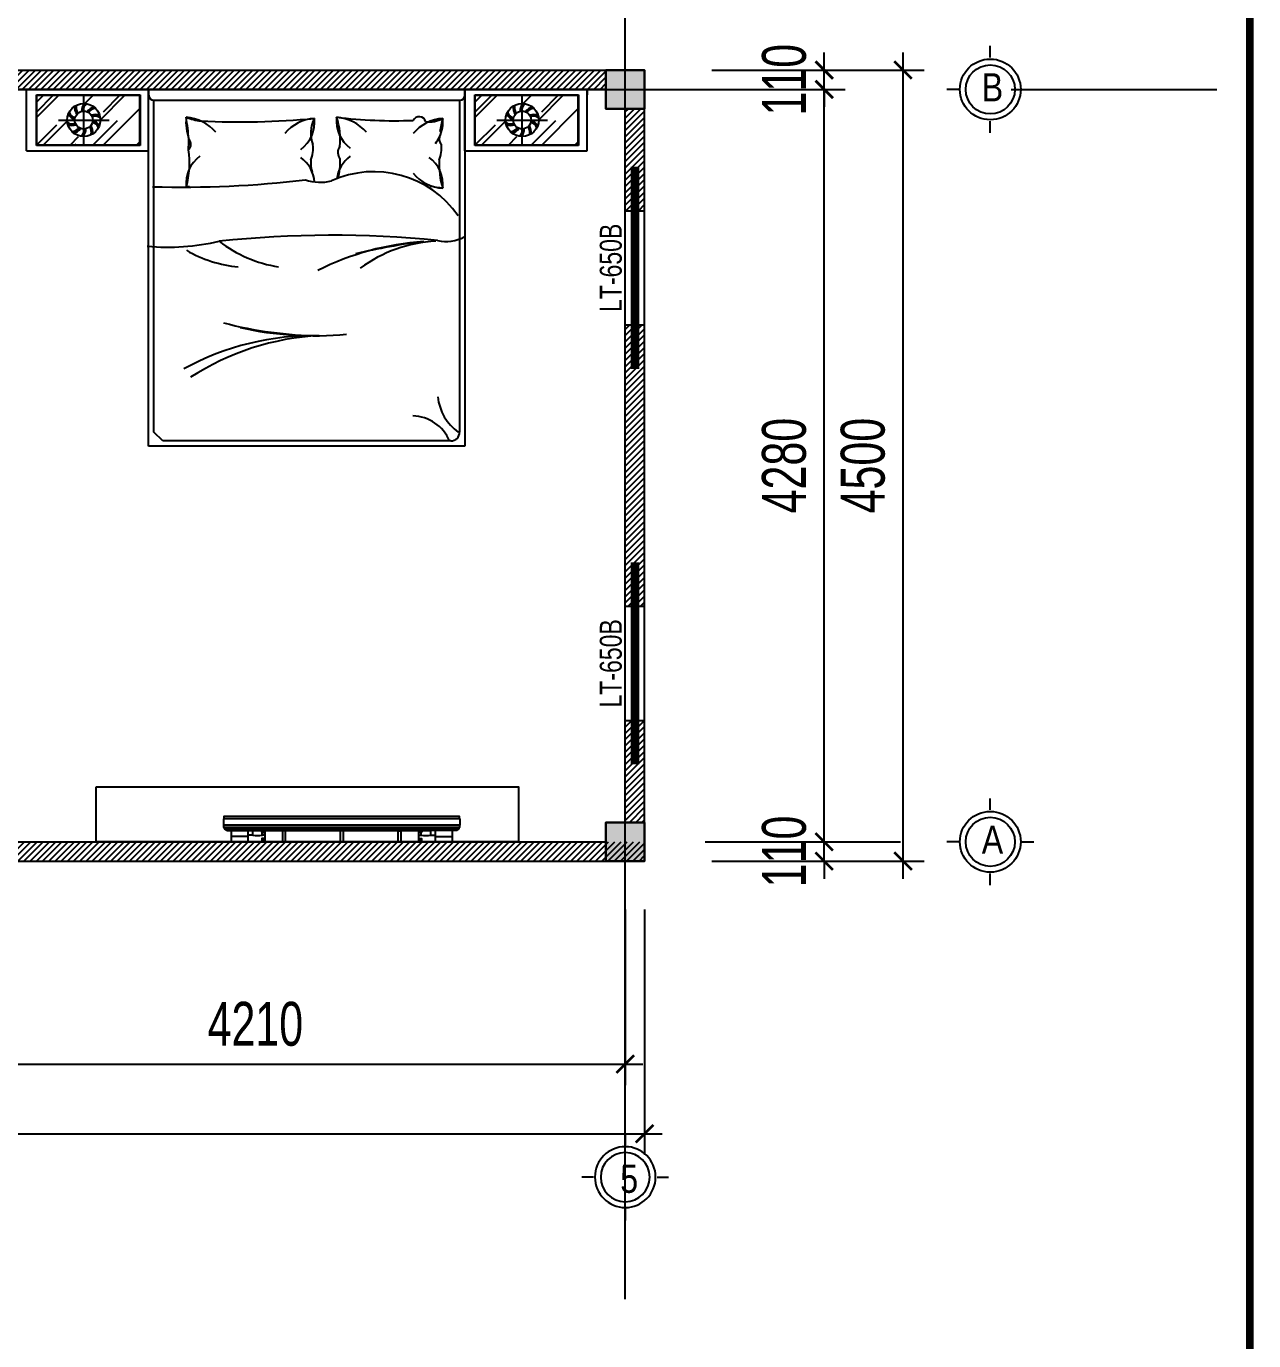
# Model space of a CAD drawing. Header units: inches. Extents: x 442278 to 842836, y -356313 to 59457.
# Drawn here: x 629197 to 636182, y -298056 to -290579 of the extents above; entities that cross this region are included whole.
import ezdxf
from ezdxf.enums import TextEntityAlignment as Align

# ---------------------------------------------------------------- set-up
doc = ezdxf.new("R2010")
doc.units = ezdxf.units.IN
doc.header["$LTSCALE"] = 250
doc.header["$MEASUREMENT"] = 0
doc.linetypes.add('CENTER', pattern=[50.8, 31.75, -6.35, 6.35, -6.35])
for name, color, linetype in [('3', 9, 'Continuous'), ('blogmythuat.com', 2, 'Continuous'), ('damvua', 7, 'Continuous'), ('DIM', 8, 'Continuous'), ('HACTH250', 250, 'Continuous'), ('LA.DIM', 251, 'Continuous'), ('LA.KHAC', 252, 'Continuous'), ('LA.TEXT', 60, 'Continuous'), ('netcat', 32, 'Continuous'), ('NETMANH', 44, 'Continuous'), ('NETTHAY', 8, 'Continuous'), ('NTHAY', 8, 'Continuous'), ('TEXT', 7, 'Continuous'), ('TRUC', 251, 'CENTER')]:
    doc.layers.add(name, color=color, linetype=linetype)
doc.styles.add('AVANTH', font='')
doc.styles.add('KIEU1', font='', dxfattribs={"height": 250})
doc.styles.add('S.STEXT', font='arial.ttf', dxfattribs={"width": 0.7})
doc.styles.add('VnAvantH', font='', dxfattribs={"width": 0.7})
doc.styles.get('AVANTH').set_extended_font_data('.VnAvantH')
doc.styles.get('KIEU1').set_extended_font_data('.VnArial')
doc.styles.get('VnAvantH').set_extended_font_data('.VnAvantH')
doc.linetypes.add('CN', pattern='A,676.874288,-193.500228,["cn",AVANTH,S=240.510514,R=359.931402,X=0,Y=-131.162874],-671.885549,746.79278', length=2289.052845)
doc.linetypes.add('TX', pattern='A,676.874288,-193.500228,["tx",AVANTH,S=240.510514,R=359.931402,X=0,Y=-131.162874],-560.72896,746.79278', length=2177.896256)
doc.dimstyles.new('S.DIM100', dxfattribs={"dimtxt": 250, "dimasz": 100, "dimexe": 120, "dimexo": 0, "dimgap": 100, "dimtad": 1, "dimdec": 0, "dimzin": 13, "dimdsep": 46, "dimtxsty": 'S.STEXT', "dimblk": 'ARCHTICK', "dimblk1": 'ARCHTICK', "dimcen": 0, "dimdle": 100, "dimclrd": 251, "dimclre": 251, "dimclrt": 60, "dimadec": 0, "dimazin": 0, "dimtfac": 1, "dimtdec": 0, "dimtix": 1, "dimtmove": 2, "dimatfit": 3, "dimfxl": 1, "dimtolj": 1, "dimtzin": 13, "dimarcsym": 0})
pattern_1 = [(45, (335963.983, -593223.2), (-17.6776695, 17.6776695), [])]

# ---------------------------------------------------------------- blocks, each defined once
blk = doc.blocks.new('_ArchTick')
at = {"color": 0, "linetype": 'ByBlock', "const_width": 0.15}
blk.add_lwpolyline([(-0.5, -0.5), (0.5, 0.5)], dxfattribs=at)
blk = doc.blocks.new('*D1018')
at = {"layer": 'DEFPOINTS', "color": 0, "transparency": 16777216}
for p in [(628395.5, -295602.6), (632605.5, -295602.6), (632605.5, -296483)]:
    blk.add_point(p, dxfattribs=at)
at = {"layer": 'LA.DIM', "color": 251, "lineweight": -2, "transparency": 16777216}
for p, q in [((628395.5, -295602.6), (628395.5, -296603)), ((632605.5, -295602.6), (632605.5, -296603)), ((628295.5, -296483), (632705.5, -296483))]:
    blk.add_line(p, q, dxfattribs=at)
at = {"layer": 'LA.DIM', "color": 251, "lineweight": -2, "transparency": 16777216, "xscale": 100, "yscale": 100, "zscale": 100, "rotation": 180}
blk.add_blockref('_ArchTick', (628395.5, -296483), dxfattribs=at)
at = {"layer": 'LA.DIM', "color": 251, "lineweight": -2, "transparency": 16777216, "xscale": 100, "yscale": 100, "zscale": 100}
blk.add_blockref('_ArchTick', (632605.5, -296483), dxfattribs=at)
at = {"layer": 'LA.DIM', "color": 60, "transparency": 16777216, "insert": (630500.5, -296255.4), "char_height": 250, "attachment_point": 5, "style": 'S.STEXT'}
blk.add_mtext('\\A1;4210', dxfattribs=at)
blk = doc.blocks.new('*D1020')
at = {"layer": 'DEFPOINTS', "color": 0, "transparency": 16777216}
for p in [(614715.5, -295602.6), (632715.5, -295602.6), (632715.5, -296878.7)]:
    blk.add_point(p, dxfattribs=at)
at = {"layer": 'LA.DIM', "color": 251, "lineweight": -2, "transparency": 16777216}
for p, q in [((614715.5, -295602.6), (614715.5, -296998.7)), ((632715.5, -295602.6), (632715.5, -296998.7)), ((614615.5, -296878.7), (632815.5, -296878.7))]:
    blk.add_line(p, q, dxfattribs=at)
at = {"layer": 'LA.DIM', "color": 251, "lineweight": -2, "transparency": 16777216, "xscale": 100, "yscale": 100, "zscale": 100, "rotation": 180}
blk.add_blockref('_ArchTick', (614715.5, -296878.7), dxfattribs=at)
at = {"layer": 'LA.DIM', "color": 251, "lineweight": -2, "transparency": 16777216, "xscale": 100, "yscale": 100, "zscale": 100}
blk.add_blockref('_ArchTick', (632715.5, -296878.7), dxfattribs=at)
at = {"layer": 'LA.DIM', "color": 60, "transparency": 16777216, "insert": (623715.5, -296651), "char_height": 250, "attachment_point": 5, "style": 'S.STEXT'}
blk.add_mtext('\\A1;18000', dxfattribs=at)
blk = doc.blocks.new('vongtrondim')
at = {"layer": 'damvua'}
blk.add_circle((0, 0), 174.7, dxfattribs=at)
at = {"layer": 'NTHAY'}
for p, q in [((0, 226.1), (0, 308.7)), ((-226.1, 0), (-308.7, 0)), ((226.1, 0), (308.7, 0)), ((0, -308.7), (0, -226.1))]:
    blk.add_line(p, q, dxfattribs=at)
blk.add_circle((0, 0), 216.1, dxfattribs=at)
blk = doc.blocks.new('*D1026')
at = {"layer": 'DEFPOINTS', "color": 0, "transparency": 16777216}
for p in [(633098.6, -290828.2), (634186.1, -290828.2), (633098.6, -295328.2)]:
    blk.add_point(p, dxfattribs=at)
at = {"layer": 'LA.DIM', "color": 251, "lineweight": -2, "transparency": 16777216}
for p, q in [((634186.1, -295428.2), (634186.1, -290728.2)), ((633098.6, -290828.2), (634306.1, -290828.2)), ((633098.6, -295328.2), (634306.1, -295328.2))]:
    blk.add_line(p, q, dxfattribs=at)
at = {"layer": 'LA.DIM', "color": 251, "lineweight": -2, "transparency": 16777216, "xscale": 100, "yscale": 100, "zscale": 100}
for p, rotation in [((634186.1, -290828.2), 90), ((634186.1, -295328.2), 270)]:
    blk.add_blockref('_ArchTick', p, dxfattribs=dict(at, rotation=rotation))
at = {"layer": 'LA.DIM', "color": 60, "transparency": 16777216, "insert": (633958.5, -293078.2), "char_height": 250, "attachment_point": 5, "rotation": 90, "style": 'S.STEXT'}
blk.add_mtext('\\A1;4500', dxfattribs=at)
blk = doc.blocks.new('*D1027')
at = {"layer": 'DEFPOINTS', "color": 0, "transparency": 16777216}
for p in [(633098.6, -295218.2), (633737.8, -295218.2), (633098.6, -295328.2)]:
    blk.add_point(p, dxfattribs=at)
at = {"layer": 'LA.DIM', "color": 251, "lineweight": -2, "transparency": 16777216}
for p, q in [((633737.8, -295218.2), (633737.8, -295118.2)), ((633098.6, -295218.2), (633857.8, -295218.2)), ((633737.8, -295328.2), (633737.8, -295218.2)), ((633098.6, -295328.2), (633857.8, -295328.2)), ((633737.8, -295328.2), (633737.8, -295428.2))]:
    blk.add_line(p, q, dxfattribs=at)
at = {"layer": 'LA.DIM', "color": 251, "lineweight": -2, "transparency": 16777216, "xscale": 100, "yscale": 100, "zscale": 100}
for p, rotation in [((633737.8, -295218.2), 270), ((633737.8, -295328.2), 90)]:
    blk.add_blockref('_ArchTick', p, dxfattribs=dict(at, rotation=rotation))
at = {"layer": 'LA.DIM', "color": 60, "transparency": 16777216, "insert": (633510.2, -295273.2), "char_height": 250, "attachment_point": 5, "rotation": 90, "style": 'S.STEXT'}
blk.add_mtext('\\A1;110', dxfattribs=at)
blk = doc.blocks.new('*D1028')
at = {"layer": 'DEFPOINTS', "color": 0, "transparency": 16777216}
for p in [(633098.6, -290938.2), (633737.8, -290938.2), (633098.6, -295218.2)]:
    blk.add_point(p, dxfattribs=at)
at = {"layer": 'LA.DIM', "color": 251, "lineweight": -2, "transparency": 16777216}
for p, q in [((633737.8, -295318.2), (633737.8, -290838.2)), ((633098.6, -290938.2), (633857.8, -290938.2)), ((633098.6, -295218.2), (633857.8, -295218.2))]:
    blk.add_line(p, q, dxfattribs=at)
at = {"layer": 'LA.DIM', "color": 251, "lineweight": -2, "transparency": 16777216, "xscale": 100, "yscale": 100, "zscale": 100}
for p, rotation in [((633737.8, -290938.2), 90), ((633737.8, -295218.2), 270)]:
    blk.add_blockref('_ArchTick', p, dxfattribs=dict(at, rotation=rotation))
at = {"layer": 'LA.DIM', "color": 60, "transparency": 16777216, "insert": (633510.2, -293078.2), "char_height": 250, "attachment_point": 5, "rotation": 90, "style": 'S.STEXT'}
blk.add_mtext('\\A1;4280', dxfattribs=at)
blk = doc.blocks.new('*D1029')
at = {"layer": 'DEFPOINTS', "color": 0, "transparency": 16777216}
for p in [(633098.6, -290828.2), (633737.8, -290828.2), (633098.6, -290938.2)]:
    blk.add_point(p, dxfattribs=at)
at = {"layer": 'LA.DIM', "color": 251, "lineweight": -2, "transparency": 16777216}
for p, q in [((633737.8, -290828.2), (633737.8, -290728.2)), ((633098.6, -290828.2), (633857.8, -290828.2)), ((633737.8, -290938.2), (633737.8, -290828.2)), ((633098.6, -290938.2), (633857.8, -290938.2)), ((633737.8, -290938.2), (633737.8, -291038.2))]:
    blk.add_line(p, q, dxfattribs=at)
at = {"layer": 'LA.DIM', "color": 251, "lineweight": -2, "transparency": 16777216, "xscale": 100, "yscale": 100, "zscale": 100}
for p, rotation in [((633737.8, -290828.2), 270), ((633737.8, -290938.2), 90)]:
    blk.add_blockref('_ArchTick', p, dxfattribs=dict(at, rotation=rotation))
at = {"layer": 'LA.DIM', "color": 60, "transparency": 16777216, "insert": (633510.2, -290883.2), "char_height": 250, "attachment_point": 5, "rotation": 90, "style": 'S.STEXT'}
blk.add_mtext('\\A1;110', dxfattribs=at)
blk = doc.blocks.new('KHUNG CHUAN SEICO')
at = {"layer": 'NETTHAY', "ltscale": 0.5, "const_width": 0.743}
blk.add_lwpolyline([(26.26, 388.15), (460.75, 388.15), (460.75, 7.88), (26.26, 7.88), (26.26, 388.51)], dxfattribs=at)
at = {"layer": '3', "ltscale": 0.5, "style": 'VnAvantH'}
for tag, height, p in [('DRAWING1', 4.75, (514.01, 46.77)), ('DRAWING2', 4.75, (514.07, 36.02)), ('DATE', 2.5, (477.02, 18.64))]:
    blk.add_attdef(tag, text='', height=height, dxfattribs=at).set_placement(p, align=Align.CENTER)
blk = doc.blocks.new('dsadasdasdas')
h = blk.add_hatch()
h.set_pattern_fill('ANSI31,_O', color=8, scale=40, angle=90)
h.set_pattern_definition([(135, (71187.0773, -65177.9137), (-3.5355339, -3.5355339), [])])
h.paths.add_polyline_path([(78955.4, 18960.7), (78955.4, 18943.1), (78939.4, 18943.1), (78939.4, 18960.7)])
h = blk.add_hatch()
h.set_pattern_fill('ANSI31,_O', color=8, scale=40, angle=90)
h.set_pattern_definition([(135, (71513.4773, -65177.9137), (-3.5355339, -3.5355339), [])])
h.paths.add_polyline_path([(79832.2, 18960.7), (79832.2, 18943.1), (79848.2, 18943.1), (79848.2, 18960.7)])
at = {"color": 8}
for p, q in [((78860.9, 18925.3), (78764.9, 18925.3)), ((79926.6, 18925.3), (80022.6, 18925.3)), ((80061.8, 18863.4), (78725.7, 18863.4)), ((78725.7, 18852.8), (80061.8, 18852.8)), ((78886.9, 18916.2), (78886.9, 18875.6)), ((78941.6, 18892), (78934.5, 18875.6)), ((78941.6, 18916.2), (78941.6, 18875.6)), ((78941.6, 18892), (78955.4, 18892)), ((79845.9, 18892), (79832.2, 18892)), ((79845.9, 18916.2), (79845.9, 18875.6)), ((79845.9, 18892), (79853, 18875.6)), ((79900.6, 18916.2), (79900.6, 18875.6)), ((79926.6, 18875.6), (79900.6, 18875.6)), ((78723.4, 18833.6), (80064.2, 18833.6)), ((78723.4, 18781.5), (80064.2, 18781.5)), ((78753.8, 18762.3), (80033.8, 18762.3))]:
    blk.add_line(p, q, dxfattribs=at)
for points in [[(79073.2, 18968.7), (79073.2, 18879.1), (79057.2, 18879.1), (79057.2, 18968.7)], [(79714.3, 18968.7), (79714.3, 18879.1), (79730.3, 18879.1), (79730.3, 18968.7)]]:
    blk.add_lwpolyline(points, dxfattribs=at)
blk.add_lwpolyline([(79401.8, 18968.7), (79401.8, 18879.1, -0.8844), (79385.8, 18879.1), (79385.8, 18968.7)], format="xyb", dxfattribs=at)
at = {"layer": 'blogmythuat.com'}
for p, q in [((78738.9, 18875.6), (78725.7, 18863.4)), ((78725.7, 18863.4), (78725.7, 18852.8)), ((78738.9, 18875.6), (78886.9, 18875.6)), ((78886.9, 18916.2), (78860.9, 18916.2)), ((80048.6, 18875.6), (78886.9, 18875.6)), ((78955.4, 18916.2), (78941.6, 18916.2)), ((79832.2, 18916.2), (79845.9, 18916.2)), ((79900.6, 18916.2), (79926.6, 18916.2)), ((80048.6, 18875.6), (80061.8, 18863.4)), ((80061.8, 18863.4), (80061.8, 18852.8))]:
    blk.add_line(p, q, dxfattribs=at)
for points in [[(78764.9, 18875.6), (78764.9, 18960.7, -0.414214), (78772.9, 18968.7), (78852.9, 18968.7, -0.414214), (78860.9, 18960.7), (78860.9, 18875.6)], [(79832.2, 18875.6), (79832.2, 18960.7, 0.414214), (79824.2, 18968.7), (78963.4, 18968.7, 0.414214), (78955.4, 18960.7), (78955.4, 18875.6)], [(80022.6, 18875.6), (80022.6, 18960.7, 0.414214), (80014.6, 18968.7), (79934.6, 18968.7, 0.414214), (79926.6, 18960.7), (79926.6, 18875.6)]]:
    blk.add_lwpolyline(points, format="xyb", dxfattribs=at)
for points in [[(78955.4, 18960.7), (78955.4, 18943.1), (78939.4, 18943.1), (78939.4, 18960.7)], [(79832.2, 18960.7), (79832.2, 18943.1), (79848.2, 18943.1), (79848.2, 18960.7)]]:
    blk.add_lwpolyline(points, close=True, dxfattribs=at)
for points in [[(78723.4, 18833.6), (78723.4, 18852.8), (78725.7, 18852.8)], [(80061.8, 18852.8), (80064.2, 18852.8), (80064.2, 18833.6)], [(78723.4, 18781.5), (78721.8, 18781.5), (78721.8, 18833.6), (78723.4, 18833.6)], [(78723.4, 18781.5), (78723.4, 18762.3), (80064.2, 18762.3), (80064.2, 18781.5)], [(80064.2, 18833.6), (80065.8, 18833.6), (80065.8, 18781.5), (80064.2, 18781.5)]]:
    blk.add_lwpolyline(points, dxfattribs=at)
for centre in [(78914.3, 18744.7), (79873.2, 18744.7)]:
    blk.add_arc(centre, 173.6, 80.93781, 99.06219, dxfattribs=at)

msp = doc.modelspace()

# ---------------------------------------------------------------- hatches: boundary and pattern name
at = {"layer": 'HACTH250', "linetype": 'TX'}
h = msp.add_hatch(dxfattribs=at)
h.set_pattern_fill('ANSI31', color=256, scale=200, style=0)
h.set_pattern_definition([(45, (336363.983, -593223.2), (-17.6776695, 17.6776695), [])])
h.paths.add_polyline_path([(632495.48, -290828.18), (628505.48, -290828.18), (628505.48, -290938.18), (632495.48, -290938.18)])
h = msp.add_hatch(dxfattribs=at)
h.set_pattern_fill('ANSI31', color=256, scale=200, style=0)
h.set_pattern_definition(pattern_1)
h.paths.add_polyline_path([(632605.48, -291628.18), (632715.48, -291628.18), (632715.48, -291048.18), (632605.48, -291048.18)])
h = msp.add_hatch(dxfattribs=at)
h.set_pattern_fill('ANSI31', color=256, scale=200, style=0)
h.set_pattern_definition(pattern_1)
h.paths.add_polyline_path([(632605.48, -293878.18), (632715.48, -293878.18), (632715.48, -292278.18), (632605.48, -292278.18)])
h = msp.add_hatch(dxfattribs=at)
h.set_pattern_fill('ANSI31', color=256, scale=200, style=0)
h.set_pattern_definition(pattern_1)
h.paths.add_polyline_path([(632605.48, -295108.18), (632715.48, -295108.18), (632715.48, -294528.18), (632605.48, -294528.18)])
h = msp.add_hatch(dxfattribs=at)
h.set_pattern_fill('ANSI31', color=256, scale=200, style=0)
h.set_pattern_definition([(45, (614935.482, -295328.18), (-17.67767, 17.67767), [])])
h.paths.add_polyline_path([(632715.48, -295328.18), (632715.48, -295218.18), (614935.48, -295218.18), (614935.48, -295328.18)])
at = {"layer": 'NETMANH'}
for points in [[(632495.48, -291048.18), (632715.48, -291048.18), (632715.48, -290828.18), (632495.48, -290828.18)], [(632495.48, -291048.18), (632715.48, -291048.18), (632715.48, -290828.18), (632495.48, -290828.18)], [(632495.48, -291048.18), (632715.48, -291048.18), (632715.48, -290828.18), (632495.48, -290828.18)], [(632495.48, -291048.18), (632715.48, -291048.18), (632715.48, -290828.18), (632495.48, -290828.18)], [(632495.48, -295328.18), (632715.48, -295328.18), (632715.48, -295108.18), (632495.48, -295108.18)], [(632495.48, -295328.18), (632715.48, -295328.18), (632715.48, -295108.18), (632495.48, -295108.18)]]:
    msp.add_hatch(color=0, dxfattribs=at).paths.add_polyline_path(points)

# ---------------------------------------------------------------- linework, layer by layer
at = {"color": 8}
for p, q in [((629198.28, -290938.18), (629893.27, -290938.18)), ((629198.28, -290938.18), (629893.27, -290938.18)), ((629254.12, -290968.18), (629844.12, -290968.18)), ((629254.12, -291258.18), (629254.12, -290968.18)), ((629257.12, -290971.18), (629841.12, -290971.18)), ((629257.12, -291095.96), (629381.9, -290971.18)), ((629257.12, -291255.18), (629257.12, -290971.18)), ((629257.12, -291064.85), (629350.79, -290971.18)), ((629257.12, -291008.28), (629294.22, -290971.18)), ((629524.12, -291256.6), (629524.12, -290968.19)), ((629529.88, -291018.37), (629577.06, -290971.18)), ((629618.32, -291110.95), (629758.08, -290971.18)), ((629636.04, -291064.94), (629729.8, -290971.18)), ((629841.12, -290971.18), (629841.12, -291255.18)), ((629844.12, -290968.18), (629844.12, -291258.18)), ((629893.27, -290938.04), (629893.27, -290969.84)), ((629893.27, -290969.84), (629893.27, -290938.04)), ((629923.27, -292888.04), (629923.27, -290999.84)), ((631662.91, -290999.84), (631662.91, -292888.04)), ((631692.91, -290938.18), (632387.91, -290938.18)), ((631692.91, -290938.18), (632387.91, -290938.18)), ((631748.76, -290968.18), (632338.76, -290968.18)), ((631748.76, -291258.18), (631748.76, -290968.18)), ((631751.76, -290971.18), (632335.76, -290971.18)), ((631751.76, -291095.96), (631876.53, -290971.18)), ((631751.76, -291255.18), (631751.76, -290971.18)), ((631751.76, -291064.85), (631845.42, -290971.18)), ((631751.76, -291008.28), (631788.85, -290971.18)), ((632018.76, -291256.6), (632018.76, -290968.19)), ((632024.51, -291018.37), (632071.7, -290971.18)), ((632112.95, -291110.95), (632252.72, -290971.18)), ((632130.67, -291064.94), (632224.43, -290971.18)), ((632335.76, -290971.18), (632335.76, -291255.18)), ((632338.76, -290968.18), (632338.76, -291258.18)), ((632387.91, -290938.04), (632387.91, -290969.84)), ((632387.91, -290969.84), (632387.91, -290938.04)), ((629635.3, -291255.18), (629841.12, -291049.36)), ((632129.94, -291255.18), (632335.76, -291049.36)), ((629257.12, -291254.35), (629371.58, -291139.89)), ((629293.06, -291255.18), (629430.1, -291118.15)), ((629379.92, -291112.4), (629668.33, -291112.4)), ((629575.91, -291255.18), (629715.24, -291115.85)), ((631751.76, -291254.35), (631866.21, -291139.89)), ((631787.7, -291255.18), (631924.73, -291118.15)), ((631874.55, -291112.4), (632162.96, -291112.4)), ((632070.54, -291255.18), (632209.87, -291115.85)), ((629445.8, -291255.18), (629494.62, -291206.36)), ((631940.43, -291255.18), (631989.25, -291206.36)), ((629844.12, -291258.18), (629254.12, -291258.18)), ((629841.12, -291255.18), (629257.12, -291255.18)), ((629474.08, -291255.18), (629480.48, -291248.79)), ((629824.81, -291255.18), (629841.12, -291238.87)), ((632338.76, -291258.18), (631748.76, -291258.18)), ((632335.76, -291255.18), (631751.76, -291255.18)), ((631968.72, -291255.18), (631975.11, -291248.79)), ((632319.44, -291255.18), (632335.76, -291238.87)), ((629973.27, -292938.04), (629923.27, -292888.04)), ((631612.91, -292938.04), (629973.27, -292938.04))]:
    msp.add_line(p, q, dxfattribs=at)
at = {"linetype": 'TX'}
for p, q in [((632605.48, -291628.18), (632715.48, -291628.18)), ((632605.48, -292278.18), (632715.48, -292278.18)), ((632605.48, -293878.18), (632715.48, -293878.18)), ((632605.48, -294528.18), (632715.48, -294528.18)), ((632605.48, -294528.18), (632715.48, -294528.18))]:
    msp.add_line(p, q, dxfattribs=at)
msp.add_lwpolyline([(629593.91, -294904.98), (631998.09, -294904.98), (631998.09, -295218.18), (629593.91, -295218.18)], close=True, dxfattribs=at)
at = {"color": 8}
for centre, radius in [((629524.12, -291112.4), 94.2), ((629524.12, -291112.4), 51.04), ((632018.76, -291112.4), 94.2), ((632018.76, -291112.4), 51.04)]:
    msp.add_circle(centre, radius, dxfattribs=at)
for centre, radius, start, end in [((629489.4, -291050.41), 60.52, 208.170031, 254.489749), ((629485.4, -291054.94), 46.16, 196.300173, 256.538024), ((629532.47, -291041.84), 60.52, 172.170031, 218.489749), ((629526.56, -291043.15), 46.16, 160.300173, 220.538024), ((629572.35, -291060.22), 60.52, 136.170031, 182.489749), ((629566.8, -291057.81), 46.16, 124.300173, 184.538024), ((629593.81, -291098.53), 60.52, 100.170031, 146.489749), ((629590.73, -291093.32), 46.16, 88.300173, 148.538024), ((629588.66, -291142.14), 60.52, 64.170031, 110.489749), ((631984.03, -291050.41), 60.52, 208.170031, 254.489749), ((631980.03, -291054.94), 46.16, 196.300173, 256.538024), ((632027.1, -291041.84), 60.52, 172.170031, 218.489749), ((632021.2, -291043.15), 46.16, 160.300173, 220.538024), ((632066.98, -291060.22), 60.52, 136.170031, 182.489749), ((632061.43, -291057.81), 46.16, 124.300173, 184.538024), ((632088.44, -291098.53), 60.52, 100.170031, 146.489749), ((632085.37, -291093.32), 46.16, 88.300173, 148.538024), ((632083.29, -291142.14), 60.52, 64.170031, 110.489749), ((629459.02, -291088.68), 46.16, 232.300173, 292.538024), ((629459.59, -291082.66), 60.52, 244.170031, 290.489749), ((629457.51, -291131.48), 46.16, 268.300173, 328.538024), ((629454.44, -291126.27), 60.52, 280.170031, 326.489749), ((629521.68, -291181.64), 46.16, 340.300173, 40.538024), ((629515.78, -291182.96), 60.52, 352.170031, 38.489749), ((629589.23, -291136.12), 46.16, 52.300173, 112.538024), ((629562.85, -291169.85), 46.16, 16.300173, 76.538024), ((629558.85, -291174.39), 60.52, 28.170031, 74.489749), ((630414.18, -291122), 308.45, 175.30484, 198.694186), ((628491.39, -291358.08), 1636.38, 4.809846, 9.18918), ((630219.5, -290824.36), 294.8, 247.51785, 264.266962), ((630089.62, -291341.12), 244.96, 40.418902, 85.987096), ((630410.68, -286464.18), 4658.73, 267.285552, 275.246729), ((630853.84, -291347.76), 244.96, 94.012904, 139.581098), ((630643.4, -291123.34), 194.32, 306.571098, 5.889976), ((630992.41, -291186.98), 176.73, 151.77364, 201.698265), ((631156.21, -291116.7), 194.32, 174.110024, 233.428902), ((630605.66, -291221.07), 378.26, 353.494693, 19.186694), ((631298.89, -288214.89), 2901.39, 263.35029, 271.974097), ((630945.77, -291341.12), 244.96, 40.418902, 85.987096), ((631584.5, -291347.76), 244.96, 94.012904, 139.581098), ((631432.64, -291131.19), 37.67, 15.39153, 153.792231), ((631491.8, -290966.59), 156.28, 261.595816, 298.909177), ((631374.06, -291123.34), 194.32, 333.737145, 5.889976), ((632063.38, -291249.34), 517.05, 163.604566, 172.327299), ((631953.66, -291088.68), 46.16, 232.300173, 292.538024), ((631954.23, -291082.66), 60.52, 244.170031, 290.489749), ((631952.15, -291131.48), 46.16, 268.300173, 328.538024), ((631949.07, -291126.27), 60.52, 280.170031, 326.489749), ((632016.32, -291181.64), 46.16, 340.300173, 40.538024), ((632010.41, -291182.96), 60.52, 352.170031, 38.489749), ((632083.86, -291136.12), 46.16, 52.300173, 112.538024), ((632057.48, -291169.85), 46.16, 16.300173, 76.538024), ((632053.48, -291174.39), 60.52, 28.170031, 74.489749), ((629481.45, -291166.98), 46.16, 304.300173, 4.538024), ((629475.9, -291164.58), 60.52, 316.170031, 2.489749), ((630088.94, -291250.82), 44.62, 314.473596, 42.171341), ((627760.81, -291175.13), 2361.83, 357.390542, 358.887645), ((631374.06, -291123.34), 194.32, 320.940423, 333.737145), ((631592.26, -291220.89), 45.87, 165.350608, 223.268443), ((631976.08, -291166.98), 46.16, 304.300173, 4.538024), ((631970.53, -291164.58), 60.52, 316.170031, 2.489749), ((629630.33, -291357.68), 495.57, 344.024303, 8.707091), ((630661.54, -291274.37), 168.11, 337.016965, 7.536756), ((631024.65, -291297.55), 54.72, 142.08329, 220.902005), ((631392.2, -291274.37), 168.11, 337.016965, 7.536756), ((630300.06, -291474.13), 194.32, 126.571098, 185.889976), ((630643.4, -291480.77), 194.32, 4.318127, 53.428902), ((630999.04, -291355.28), 183.37, 175.223285, 196.230044), ((631156.21, -291474.13), 194.32, 126.571098, 172.36406), ((630654.03, -291353.83), 329.9, 343.795435, 3.555412), ((631374.06, -291480.77), 194.32, 354.110024, 53.428902), ((632001.53, -291363.99), 455.2, 176.980146, 197.478972), ((630078.75, -285479.82), 6014.48, 268.445181, 276.751002), ((630870.85, -291193.73), 272.48, 251.808177, 283.20403), ((631175.6, -291990.78), 584.46, 34.858747, 114.515713), ((631584.5, -291256.35), 244.96, 220.418902, 265.987096), ((630370.14, -293261.35), 1786.79, 97.858525, 98.476262), ((630089.62, -291249.71), 244.96, 274.012904, 278.341658), ((631326.75, -292974.02), 1492.82, 80.725142, 83.518645), ((630002.03, -290525.44), 1310.04, 264.899148, 282.916527), ((630937.07, -297747.34), 5979.59, 84.234668, 96.16548), ((630756.31, -291196.8), 761.31, 232.690709, 260.570844), ((631558.63, -293355.77), 1554.84, 93.678589, 116.870809), ((631872.34, -295235.12), 3455.81, 96.871534, 103.406425), ((631563.03, -292580.71), 779.36, 92.608741, 126.658687), ((631586.98, -291601.88), 202.2, 255.908343, 300.391848), ((630473.94, -291216.11), 735.09, 240.140777, 264.510988), ((630892.27, -290076.84), 2262.77, 255.339382, 269.295167), ((630833.17, -293881.46), 1542.33, 88.838367, 118.633285), ((630937.14, -293817.75), 1480.1, 92.815489, 122.939348), ((630835.58, -290408.32), 1931.13, 257.394099, 275.428224), ((631823.12, -292656.3), 286.19, 186.229372, 234.072231), ((631391.61, -293027.39), 231.52, 22.701872, 88.784033), ((631612.91, -292888.04), 50, 270, 0)]:
    msp.add_arc(centre, radius, start, end, dxfattribs=at)
at = {"layer": 'blogmythuat.com'}
for p, q in [((629198.28, -291288.18), (629198.28, -290938.18)), ((629893.27, -292968.04), (629893.27, -290938.04)), ((629923.27, -290999.84), (630854.27, -290999.84)), ((630854.27, -290999.84), (631662.91, -290999.84)), ((631692.91, -290938.04), (631692.91, -292968.04)), ((631692.91, -291288.18), (631692.91, -290938.18)), ((632387.91, -291288.18), (632387.91, -290938.04)), ((629198.28, -291288.18), (629893.27, -291288.18)), ((631692.91, -291288.18), (632387.91, -291288.18)), ((631692.91, -292968.04), (629893.27, -292968.04))]:
    msp.add_line(p, q, dxfattribs=at)
for centre, start, end in [((629923.27, -290969.84), 180, 270), ((631662.91, -290969.84), 270, 0)]:
    msp.add_arc(centre, 30, start, end, dxfattribs=at)
at = {"layer": 'LA.KHAC', "color": 2, "const_width": 50}
for points in [[(632660.48, -291378.18), (632660.48, -292528.18)], [(632660.48, -293628.18), (632660.48, -294778.18)]]:
    msp.add_lwpolyline(points, dxfattribs=at)
at = {"layer": 'netcat', "linetype": 'TX'}
for p, q in [((614715.48, -290828.18), (632495.48, -290828.18)), ((632495.48, -290938.18), (628850.48, -290938.18)), ((632605.48, -295108.18), (632605.48, -291048.18)), ((632715.48, -295108.18), (632715.48, -291048.18)), ((628285.48, -295218.18), (632495.48, -295218.18)), ((613515.48, -295328.18), (632495.48, -295328.18))]:
    msp.add_line(p, q, dxfattribs=at)
at = {"layer": 'netcat'}
for points in [[(632495.48, -290828.18), (632715.48, -290828.18), (632715.48, -291048.18), (632495.48, -291048.18)], [(632495.48, -290828.18), (632715.48, -290828.18), (632715.48, -291048.18), (632495.48, -291048.18)], [(632495.48, -295108.18), (632715.48, -295108.18), (632715.48, -295328.18), (632495.48, -295328.18)]]:
    msp.add_lwpolyline(points, close=True, dxfattribs=at)
at = {"layer": 'netcat', "linetype": 'CN'}
for points in [[(632495.48, -291048.18), (632715.48, -291048.18), (632715.48, -290828.18), (632495.48, -290828.18)], [(632495.48, -291048.18), (632715.48, -291048.18), (632715.48, -290828.18), (632495.48, -290828.18)], [(632495.48, -295328.18), (632715.48, -295328.18), (632715.48, -295108.18), (632495.48, -295108.18)]]:
    msp.add_lwpolyline(points, close=True, dxfattribs=at)
at = {"layer": 'NETMANH', "color": 0}
for points in [[(632495.48, -291048.18), (632715.48, -291048.18), (632715.48, -290828.18), (632495.48, -290828.18)], [(632495.48, -291048.18), (632715.48, -291048.18), (632715.48, -290828.18), (632495.48, -290828.18)], [(632495.48, -291048.18), (632715.48, -291048.18), (632715.48, -290828.18), (632495.48, -290828.18)], [(632495.48, -291048.18), (632715.48, -291048.18), (632715.48, -290828.18), (632495.48, -290828.18)], [(632495.48, -295328.18), (632715.48, -295328.18), (632715.48, -295108.18), (632495.48, -295108.18)], [(632495.48, -295328.18), (632715.48, -295328.18), (632715.48, -295108.18), (632495.48, -295108.18)]]:
    msp.add_lwpolyline(points, close=True, dxfattribs=at)
at = {"layer": 'TRUC'}
for p, q in [((632605.48, -297820.6), (632605.48, -288280.95)), ((612576.7, -290938.18), (635971.86, -290938.18)), ((610834.46, -295218.18), (634172.39, -295218.18))]:
    msp.add_line(p, q, dxfattribs=at)

# ---------------------------------------------------------------- block references
at = {"yscale": 0.7000000000116415, "rotation": 180}
msp.add_blockref('dsadasdasdas', (710386.07, -281940.11), dxfattribs=at)
at = {"layer": '3', "xscale": 59.35300561240729, "yscale": 59.35300561205077, "zscale": 59.3530056118824}
msp.add_blockref('KHUNG CHUAN SEICO', (608813.26, -307873.55), dxfattribs=at)
at = {"layer": 'DIM', "xscale": 0.800000011920929, "yscale": 0.8000000007450581, "zscale": 0.8}
for p in [(634682.84, -290938.18), (634682.84, -295218.18)]:
    msp.add_blockref('vongtrondim', p, dxfattribs=at)
at = {"layer": 'DIM', "xscale": -0.800000011920929, "yscale": 0.8000000007450581, "zscale": 0.8, "rotation": 180}
msp.add_blockref('vongtrondim', (632605.48, -297125.63), dxfattribs=at)

# ---------------------------------------------------------------- texts
at = {"layer": 'LA.TEXT', "style": 'S.STEXT', "width": 0.75}
for p in [(632585.48, -291953.18), (632585.48, -294203.18)]:
    msp.add_text('LT-650B', height=125, rotation=90, dxfattribs=at).set_placement(p, align=Align.CENTER)
at = {"layer": 'TEXT', "char_height": 160, "width": 573.6, "style": 'KIEU1'}
for s, insert, attachment_point in [('{\\f.VnArial NarrowH|b0|i0|c0|p34;b}', (634634.05, -290846.34), 1), ('{\\f.VnArial NarrowH|b0|i0|c0|p34;a}', (634634.05, -295126.34), 1), ('{\\f.VnArial NarrowH|b0|i0|c0|p34;5}', (632576.92, -297217.47), 7)]:
    msp.add_mtext(s, dxfattribs=dict(at, insert=insert, attachment_point=attachment_point))

# ---------------------------------------------------------------- dimensions: what is measured, and where the dimension line sits
at = {"layer": 'LA.DIM'}
for base, p1, p2, picture, middle in [((633737.83, -290828.18), (633098.6, -290938.18), (633098.6, -290828.18), '*D1029', (633510.19, -290883.18)), ((634186.13, -290828.18), (633098.6, -295328.18), (633098.6, -290828.18), '*D1026', (633958.49, -293078.18)), ((633737.83, -290938.18), (633098.6, -295218.18), (633098.6, -290938.18), '*D1028', (633510.19, -293078.18)), ((633737.83, -295218.18), (633098.6, -295328.18), (633098.6, -295218.18), '*D1027', (633510.19, -295273.18))]:
    dim = msp.add_linear_dim(base=base, p1=p1, p2=p2, angle=90, dimstyle='S.DIM100', dxfattribs=at)
    dim.commit()
    dim.dimension.update_dxf_attribs({"geometry": picture, "text_midpoint": middle})
for base, p1, p2, picture, middle in [((632715.48, -296878.67), (614715.48, -295602.59), (632715.48, -295602.59), '*D1020', (623715.48, -296651.02)), ((632605.48, -296483), (628395.48, -295602.59), (632605.48, -295602.59), '*D1018', (630500.48, -296255.36))]:
    dim = msp.add_linear_dim(base=base, p1=p1, p2=p2, dimstyle='S.DIM100', dxfattribs=at)
    dim.commit()
    dim.dimension.update_dxf_attribs({"geometry": picture, "text_midpoint": middle})

doc.saveas('drawing.dxf')
